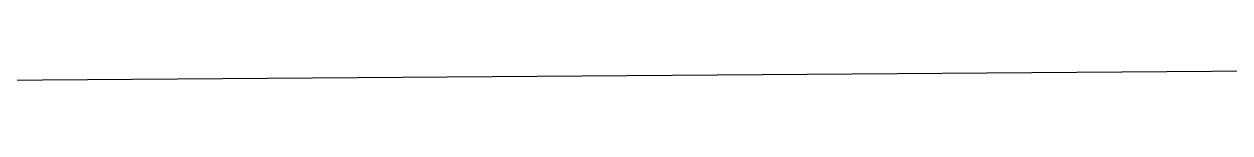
# Model space of a CAD drawing. Header units: feet. Extents: x 919634 to 928945, y 707022 to 708026.
# Drawn here: x 920137.94 to 920164.87, y 707557.9 to 707557.99 of the extents above; entities that cross this region are included whole.
import ezdxf

# ---------------------------------------------------------------- set-up
doc = ezdxf.new("R2010")
doc.units = ezdxf.units.FT
doc.header["$LTSCALE"] = 20
doc.header["$MEASUREMENT"] = 0
doc.layers.add('-u-site-xref', color=7, linetype='Continuous')
doc.layers.add('Site Plan$0$-u-site-bldg_interior', color=252, linetype='Continuous')
doc.layers.get('-u-site-xref').off()

# ---------------------------------------------------------------- blocks, each defined once
blk = doc.blocks.new('Site Plan')
at = {"layer": 'Site Plan$0$-u-site-bldg_interior'}
blk.add_line((920196.0982602703, 707558.3349924311), (920137.183163121, 707557.904947094), dxfattribs=at)

msp = doc.modelspace()

# ---------------------------------------------------------------- block references
at = {"layer": '-u-site-xref'}
msp.add_blockref('Site Plan', (0, 0), dxfattribs=at)

doc.saveas('drawing.dxf')
